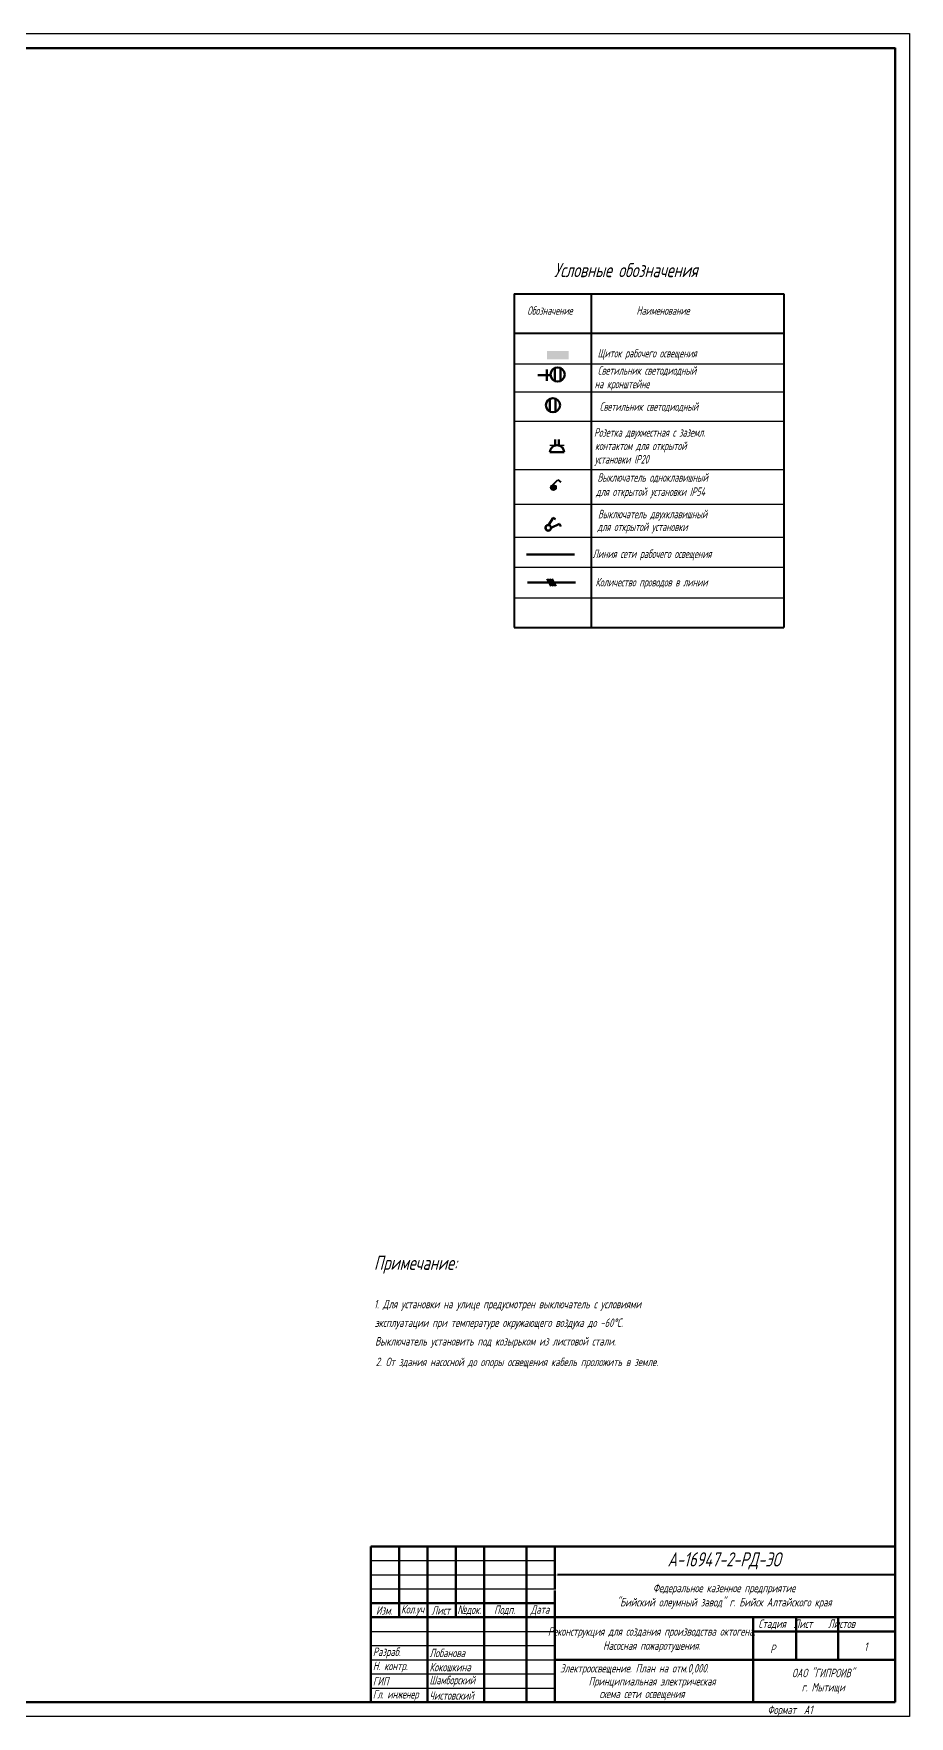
# Model space of a CAD drawing. Header units: inches. Extents: x 7 to 4039, y 15 to 1438.
# Drawn here: x 1568 to 1878, y 780 to 1374 of the extents above; entities that cross this region are included whole.
import ezdxf
from ezdxf.enums import TextEntityAlignment as Align

# ---------------------------------------------------------------- set-up
doc = ezdxf.new("R2010")
doc.units = ezdxf.units.IN
doc.header["$MEASUREMENT"] = 0
for name, color, linetype in [('вид', 7, 'Continuous'), ('Сила', 7, 'Continuous'), ('текст', 7, 'Continuous')]:
    doc.layers.add(name, color=color, linetype=linetype)
for name, color, linetype, lineweight in [('кабель', 1, 'Continuous', 60), ('лампа', 6, 'Continuous', 50), ('Освещение', 160, 'Continuous', 40), ('рамка толстая', 7, 'Continuous', 60), ('Эл. аппараты (Вновь)', 93, 'Continuous', 50), ('ЭМО', 7, 'Continuous', 15)]:
    doc.layers.add(name, color=color, linetype=linetype, lineweight=lineweight)
doc.styles.add('GOST', font='gost.shx', dxfattribs={"oblique": 15})
doc.styles.add('gost shx', font='gost.shx', dxfattribs={"oblique": 15})
doc.styles.add('Simplex', font='simplex.shx', dxfattribs={"width": 0.7, "oblique": 15})

# ---------------------------------------------------------------- blocks, each defined once
blk = doc.blocks.new('*U2')
at = {"layer": 'ЭМО', "color": 94, "lineweight": 53}
for p, q in [((-1.52, 1.25), (-0.08, -1.25)), ((-0.72, 1.25), (0.72, -1.25)), ((0.08, 1.25), (1.52, -1.25))]:
    blk.add_line(p, q, dxfattribs=at)

msp = doc.modelspace()

# ---------------------------------------------------------------- hatches: boundary and pattern name
at = {"layer": 'вид'}
msp.add_hatch(color=0, dxfattribs=at).paths.add_polyline_path([(1751.77, 1214.28, 1), (1752.05, 1212.3, 1)])
at = {"layer": 'кабель'}
msp.add_hatch(color=5, dxfattribs=at).paths.add_polyline_path([(1749.64, 1258.63), (1757.33, 1258.63), (1757.33, 1261.51), (1749.64, 1261.51)])

# ---------------------------------------------------------------- linework, layer by layer
at = {"color": 0, "lineweight": 60}
for p, q in [((1056.58, 1368.46), (1872.58, 1368.46)), ((1872.58, 784.54), (1872.58, 1368.54)), ((1872.58, 784.54), (1872.58, 1368.46)), ((1687.42, 839.54), (1872.42, 839.54)), ((1687.42, 784.54), (1687.42, 839.54)), ((1697.42, 839.54), (1697.42, 814.54)), ((1707.42, 839.54), (1707.42, 784.54)), ((1717.42, 814.54), (1717.42, 839.54)), ((1727.42, 784.54), (1727.42, 839.54)), ((1742.42, 839.54), (1742.42, 784.54)), ((1752.42, 839.54), (1752.42, 824.35)), ((1753.32, 829.54), (1872.58, 829.65)), ((1752.42, 823.97), (1752.42, 784.54)), ((1687.42, 819.54), (1752.35, 819.54)), ((1687.42, 814.54), (1872.58, 814.54)), ((1822.42, 814.54), (1822.42, 784.54)), ((1837.63, 799.54), (1837.63, 814.54)), ((1852.42, 814.54), (1852.42, 799.54)), ((1822.41, 809.54), (1872.58, 809.54)), ((1752.42, 799.54), (1872.58, 799.54)), ((1872.58, 784.54), (1056.58, 784.54))]:
    msp.add_line(p, q, dxfattribs=at)
at = {"lineweight": 40}
for p, q in [((1738.06, 1281.67), (1738.06, 1163.91)), ((1765.25, 1281.84), (1765.19, 1163.89)), ((1833.22, 1281.67), (1833.22, 1163.87))]:
    msp.add_line(p, q, dxfattribs=at)
at = {"color": 6, "lineweight": 50}
for p, q in [((1752.37, 1255.48), (1752.37, 1250.98)), ((1754.37, 1255.56), (1754.37, 1250.9)), ((1750.71, 1244.64), (1750.71, 1240.14)), ((1752.71, 1244.72), (1752.71, 1240.06))]:
    msp.add_line(p, q, dxfattribs=at)
at = {"lineweight": 30}
msp.add_line((1750.66, 1228.26), (1755.71, 1228.26), dxfattribs=at)
at = {"lineweight": 60}
msp.add_line((1750.66, 1225.76), (1755.71, 1225.76), dxfattribs=at)
at = {"color": 0, "lineweight": 40}
for p, q in [((1751.7, 1214.29), (1753.52, 1216.06)), ((1753.52, 1216.06), (1754.52, 1215.18))]:
    msp.add_line(p, q, dxfattribs=at)
at = {"color": 0}
for p, q in [((1687.42, 839.54), (1697.42, 839.54)), ((1687.42, 839.54), (1707.42, 839.54)), ((1727.42, 839.54), (1742.42, 839.54)), ((1727.42, 839.54), (1742.42, 839.54)), ((1742.42, 839.54), (1752.42, 839.54)), ((1742.42, 839.54), (1752.42, 839.54)), ((1742.42, 839.54), (1752.42, 839.54)), ((1752.42, 839.54), (1762.42, 839.54)), ((1872.42, 839.54), (1822.42, 839.54)), ((1872.42, 839.54), (1822.42, 839.54)), ((1872.42, 839.54), (1822.42, 839.54)), ((1872.42, 839.54), (1822.42, 839.54)), ((1872.58, 839.54), (1822.42, 839.54)), ((1822.42, 839.54), (1822.42, 839.54)), ((1822.42, 839.54), (1822.42, 839.54)), ((1687.42, 834.54), (1752.35, 834.54)), ((1697.42, 819.54), (1717.42, 819.54)), ((1697.42, 819.54), (1697.42, 819.54)), ((1687.42, 809.54), (1752.35, 809.54)), ((1837.42, 809.54), (1852.42, 809.54)), ((1837.42, 809.54), (1852.42, 809.54)), ((1687.42, 804.54), (1752.35, 804.54)), ((1687.42, 794.54), (1752.54, 794.54)), ((1687.42, 784.54), (1687.42, 789.54)), ((1687.42, 784.54), (1687.42, 789.54)), ((1687.42, 789.54), (1752.54, 789.54)), ((1822.42, 784.54), (1822.42, 784.54))]:
    msp.add_line(p, q, dxfattribs=at)
at = {"color": 0, "lineweight": -3}
for p, q in [((1687.42, 829.54), (1752.91, 829.54)), ((1687.42, 824.54), (1752.54, 824.54)), ((1687.86, 799.54), (1752.74, 799.54))]:
    msp.add_line(p, q, dxfattribs=at)
at = {"color": 0}
msp.add_lwpolyline([(1877.58, 779.54), (1036.58, 779.54), (1036.58, 1373.54), (1877.58, 1373.54), (1877.58, 779.54)], dxfattribs=at)
at = {"lineweight": 40}
for points in [[(1738.06, 1281.67), (1833.22, 1281.67)], [(1738.06, 1267.81), (1833.22, 1267.81)], [(1738.06, 1163.91), (1833.31, 1163.87)]]:
    msp.add_lwpolyline(points, dxfattribs=at)
at = {"color": 5}
for points in [[(1738.06, 1256.94), (1833.22, 1256.94)], [(1738.06, 1247.16), (1833.22, 1247.16)], [(1738.06, 1236.77), (1833.22, 1236.77)], [(1738.06, 1219.72), (1833.22, 1219.72)], [(1738.06, 1207.44), (1833.22, 1207.44)], [(1738.06, 1195.74), (1833.22, 1195.74)], [(1738.06, 1185.22), (1833.22, 1185.22)], [(1738.05, 1174.41), (1833.21, 1174.41)]]:
    msp.add_lwpolyline(points, dxfattribs=at)
at = {"color": 0, "lineweight": 30}
for centre in [(1751.91, 1213.29), (1750.06, 1199.06)]:
    msp.add_circle(centre, 1, dxfattribs=at)
at = {"layer": 'кабель'}
for p, q in [((1749.54, 1254.96), (1749.54, 1250.96)), ((1750.89, 1252.96), (1746.42, 1252.96)), ((1742.47, 1189.65), (1759.39, 1189.65)), ((1742.76, 1179.8), (1759.68, 1179.8))]:
    msp.add_line(p, q, dxfattribs=at)
at = {"layer": 'лампа'}
for centre in [(1753.41, 1253.22), (1751.75, 1242.38)]:
    msp.add_circle(centre, 2.5, dxfattribs=at)
at = {"layer": 'Освещение', "color": 0, "lineweight": 60}
for p, q in [((1752.54, 1230.31), (1752.54, 1228.26)), ((1753.81, 1230.31), (1753.81, 1228.26))]:
    msp.add_line(p, q, dxfattribs=at)
msp.add_arc((1753.19, 1225.76), 2.5, 0, 180, dxfattribs=at)
at = {"layer": 'рамка толстая'}
msp.add_circle((1750.11, 1199.11), 1, dxfattribs=at)
at = {"layer": 'Эл. аппараты (Вновь)', "color": 0}
for p, q in [((1750.14, 1200.08), (1751.84, 1202.67)), ((1751.07, 1199.04), (1754.04, 1200.47)), ((1751.84, 1202.67), (1752.67, 1202.12)), ((1754.04, 1200.47), (1754.48, 1199.57))]:
    msp.add_line(p, q, dxfattribs=at)
at = {"layer": 'Эл. аппараты (Вновь)'}
msp.add_circle((1750.07, 1199.09), 1, dxfattribs=at)

# ---------------------------------------------------------------- block references
at = {"layer": 'Сила', "color": 1}
msp.add_blockref('*U2', (1751.22, 1179.8), dxfattribs=at)

# ---------------------------------------------------------------- texts
at = {"lineweight": 35, "style": 'Simplex', "oblique": 15, "width": 0.7}
for s, p in [('Условные обозначения', (1752.12, 1287.57)), ('Примечание:', (1688.56, 937.14))]:
    msp.add_text(s, height=5, dxfattribs=at).set_placement(p)
at = {"lineweight": 20, "oblique": 15, "width": 0.7}
for s, style, p in [('Обозначение', 'GOST', (1742.68, 1274.29)), ('Наименование', 'GOST', (1781.23, 1274.29)), ('Щиток рабочего освещения', 'GOST', (1767.52, 1259.24)), ('Светильник светодиодный', 'GOST', (1767.56, 1253.15)), ('на кронштейне ', 'GOST', (1766.48, 1248.37)), ('Светильник светодиодный', 'GOST', (1768.23, 1240.4)), ('Розетка двухместная с заземл.', 'GOST', (1766.26, 1231.27)), ('установки IP20', 'GOST', (1766.5, 1221.78)), ('контактом для открытой ', 'GOST', (1766.61, 1226.54)), ('Выключатель одноклавишный', 'GOST', (1767.46, 1215.38)), ('для открытой установки IP54', 'GOST', (1766.95, 1210.34)), ('Линия сети рабочего освещения', 'GOST', (1765.76, 1188.44)), ('Количество проводов в линии', 'GOST', (1766.77, 1178.42)), ('1. Для установки на улице предусмотрен выключатель с условиями', 'Simplex', (1688.56, 923.57)), ('эксплуатации при температуре окружающего воздуха до -60%%DС.  ', 'Simplex', (1688.86, 917)), ('Выключатель установить под козырьком из листовой стали.', 'Simplex', (1688.95, 910.43)), ('Стадия  Лист    Листов', 'Simplex', (1824.28, 810.73)), ('Р', 'Simplex', (1828.43, 801.85)), ('1', 'Simplex', (1861.65, 802.62)), ('Электроосвещение. План на отм.0,000.', 'Simplex', (1754.28, 795.02))]:
    msp.add_text(s, height=3, dxfattribs=dict(at, style=style)).set_placement(p)
at = {"linetype": 'Continuous', "lineweight": 20, "style": 'gost shx', "oblique": 15, "width": 0.7}
for s, p in [('для открытой установки', (1767.47, 1197.95)), ('Выключатель двухклавишный ', (1767.66, 1202.45))]:
    msp.add_text(s, height=3, dxfattribs=at).set_placement(p)
at = {"color": 0, "lineweight": 20, "style": 'Simplex', "oblique": 15, "width": 0.7}
for s, p in [('Принципиальная электрическая    ', (1789.53, 790.42)), ('схема сети освещения  ', (1784.57, 786)), ('Формат  А1', (1835.44, 780.35))]:
    msp.add_text(s, height=3, dxfattribs=at).set_placement(p, align=Align.CENTER)
at = {"layer": 'текст', "lineweight": 20, "style": 'Simplex', "oblique": 15, "width": 0.7}
msp.add_text('2. От здания насосной до опоры освещения кабель проложить в земле.', height=3, dxfattribs=at).set_placement((1689.15, 903.16))
at = {"layer": 'текст', "lineweight": 35, "insert": (1812.17, 834.43), "char_height": 5, "width": 120, "attachment_point": 5, "style": 'Simplex'}
msp.add_mtext('А-16947-2-РД-ЭО', dxfattribs=at)
at = {"layer": 'текст', "lineweight": 20, "char_height": 3, "style": 'Simplex'}
for s, insert, width, attachment_point in [('Федеральное казенное предприятие\\P"Бийский олеумный завод" г. Бийск Алтайского края', (1812.17, 821.93), 120, 5), ('Изм.', (1692.17, 816.93), 10, 5), ('Кол.уч', (1702.17, 816.93), 10, 5), ('Лист', (1712.17, 816.93), 10, 5), ('{\\fArial|b0|i0|c204|p34;\\W0.7;№\\Fsimplex|c204;док.}', (1722.17, 816.93), 10, 5), ('Подп.', (1734.67, 816.93), 15, 5), ('{\\W0.7;Дата}', (1747.17, 816.93), 10, 5), ('Реконструкция для создания производства октогена.\\PНасосная пожаротушения.', (1786.61, 806.6), 70, 5), ('Разраб.', (1688.17, 801.93), 18, 4), ('Лобанова', (1708.17, 801.93), 18, 4), ('Н. контр.', (1688.17, 796.93), 19, 4), ('Кокошкина', (1708.17, 796.93), 18, 4), ('{\\C2;ОАО "ГИПРОИВ"\\Pг. Мытищи}', (1847.17, 791.93), 50, 5), ('ГИП', (1688.17, 791.93), 18, 4), ('{\\W0.6;Шамборский}', (1708.17, 791.93), 18, 4), ('{\\W0.6;Гл. инженер}', (1688.17, 786.93), 18, 4), ('Чистовский', (1708.17, 786.93), 18, 4)]:
    msp.add_mtext(s, dxfattribs=dict(at, insert=insert, width=width, attachment_point=attachment_point))

doc.saveas('drawing.dxf')
